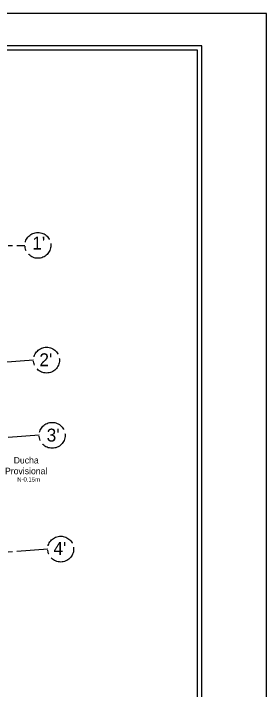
# Model space of a CAD drawing. Extents: x 132.5 to 215, y 54.5 to 129.7.
# Drawn here: x 161.68 to 167.55, y 113.89 to 129.6 of the extents above; entities that cross this region are included whole.
import ezdxf

# ---------------------------------------------------------------- set-up
doc = ezdxf.new("R2010")
doc.units = 0
doc.header["$LTSCALE"] = 0.06
doc.header["$MEASUREMENT"] = 0
doc.linetypes.add('ACAD_ISO04W100', pattern=[30.5, 24, -3, 0.5, -3])
for name, color, linetype in [('EJES', 1, 'ACAD_ISO04W100'), ('INTERIOR', 122, 'CONTINUOUS'), ('L005', 46, 'CONTINUOUS'), ('L02', 2, 'CONTINUOUS'), ('L025', 4, 'CONTINUOUS')]:
    doc.layers.add(name, color=color, linetype=linetype)
doc.styles.add('STYLE3', font='stylu.ttf')

msp = doc.modelspace()

# ---------------------------------------------------------------- linework, layer by layer
at = {"layer": 'EJES', "ltscale": 0.5}
for p, q in [((152.576, 124.216), (161.948, 124.216)), ((162.147, 121.552), (152.319, 120.815)), ((162.278, 119.807), (152.187, 119.05)), ((162.476, 117.167), (151.986, 116.381))]:
    msp.add_line(p, q, dxfattribs=at)
for centre in [(162.248, 124.216), (162.448, 121.552), (162.578, 119.807), (162.776, 117.167)]:
    msp.add_circle(centre, 0.3, dxfattribs=at)
at = {"layer": 'INTERIOR'}
for p, q in [((166.046, 128.846), (134.046, 128.846)), ((166.046, 105.346), (166.046, 128.846))]:
    msp.add_line(p, q, dxfattribs=at)
at = {"layer": 'L005'}
for p, q in [((167.546, 129.596), (132.546, 129.596)), ((167.546, 104.596), (167.546, 129.596))]:
    msp.add_line(p, q, dxfattribs=at)
at = {"layer": 'L02'}
for p, q in [((165.946, 128.746), (134.146, 128.746)), ((165.946, 105.446), (165.946, 128.746))]:
    msp.add_line(p, q, dxfattribs=at)

# ---------------------------------------------------------------- texts
at = {"layer": 'L025', "style": 'STYLE3'}
for s, insert, char_height, attachment_point in [("1'", (162.117, 124.419), 0.3, 1), ("2'", (162.282, 121.711), 0.3, 1), ("3'", (162.451, 119.963), 0.3, 1), ('Ducha\\PProvisional', (161.976, 119.304), 0.15, 2), ('N-0.15m', (162.033, 118.834), 0.1, 2), ("4'", (162.608, 117.333), 0.3, 1)]:
    msp.add_mtext(s, dxfattribs=dict(at, insert=insert, char_height=char_height, attachment_point=attachment_point))

doc.saveas('drawing.dxf')
